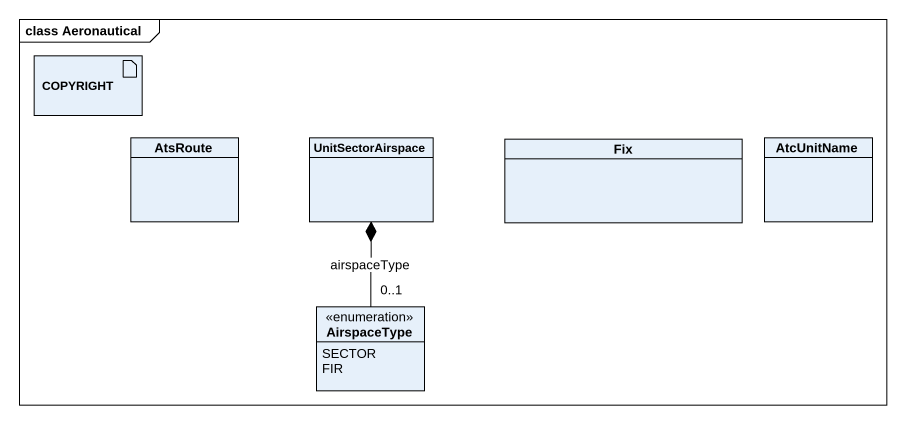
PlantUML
@startuml
mainframe class Aeronautical
allowmixing
hide circle
hide empty members
artifact COPYRIGHT
class AtsRoute
class UnitSectorAirspace
class Fix
class AtcUnitName
enum AirspaceType {
  SECTOR
  FIR
}
UnitSectorAirspace *-- "0..1" AirspaceType : airspaceType
@enduml
